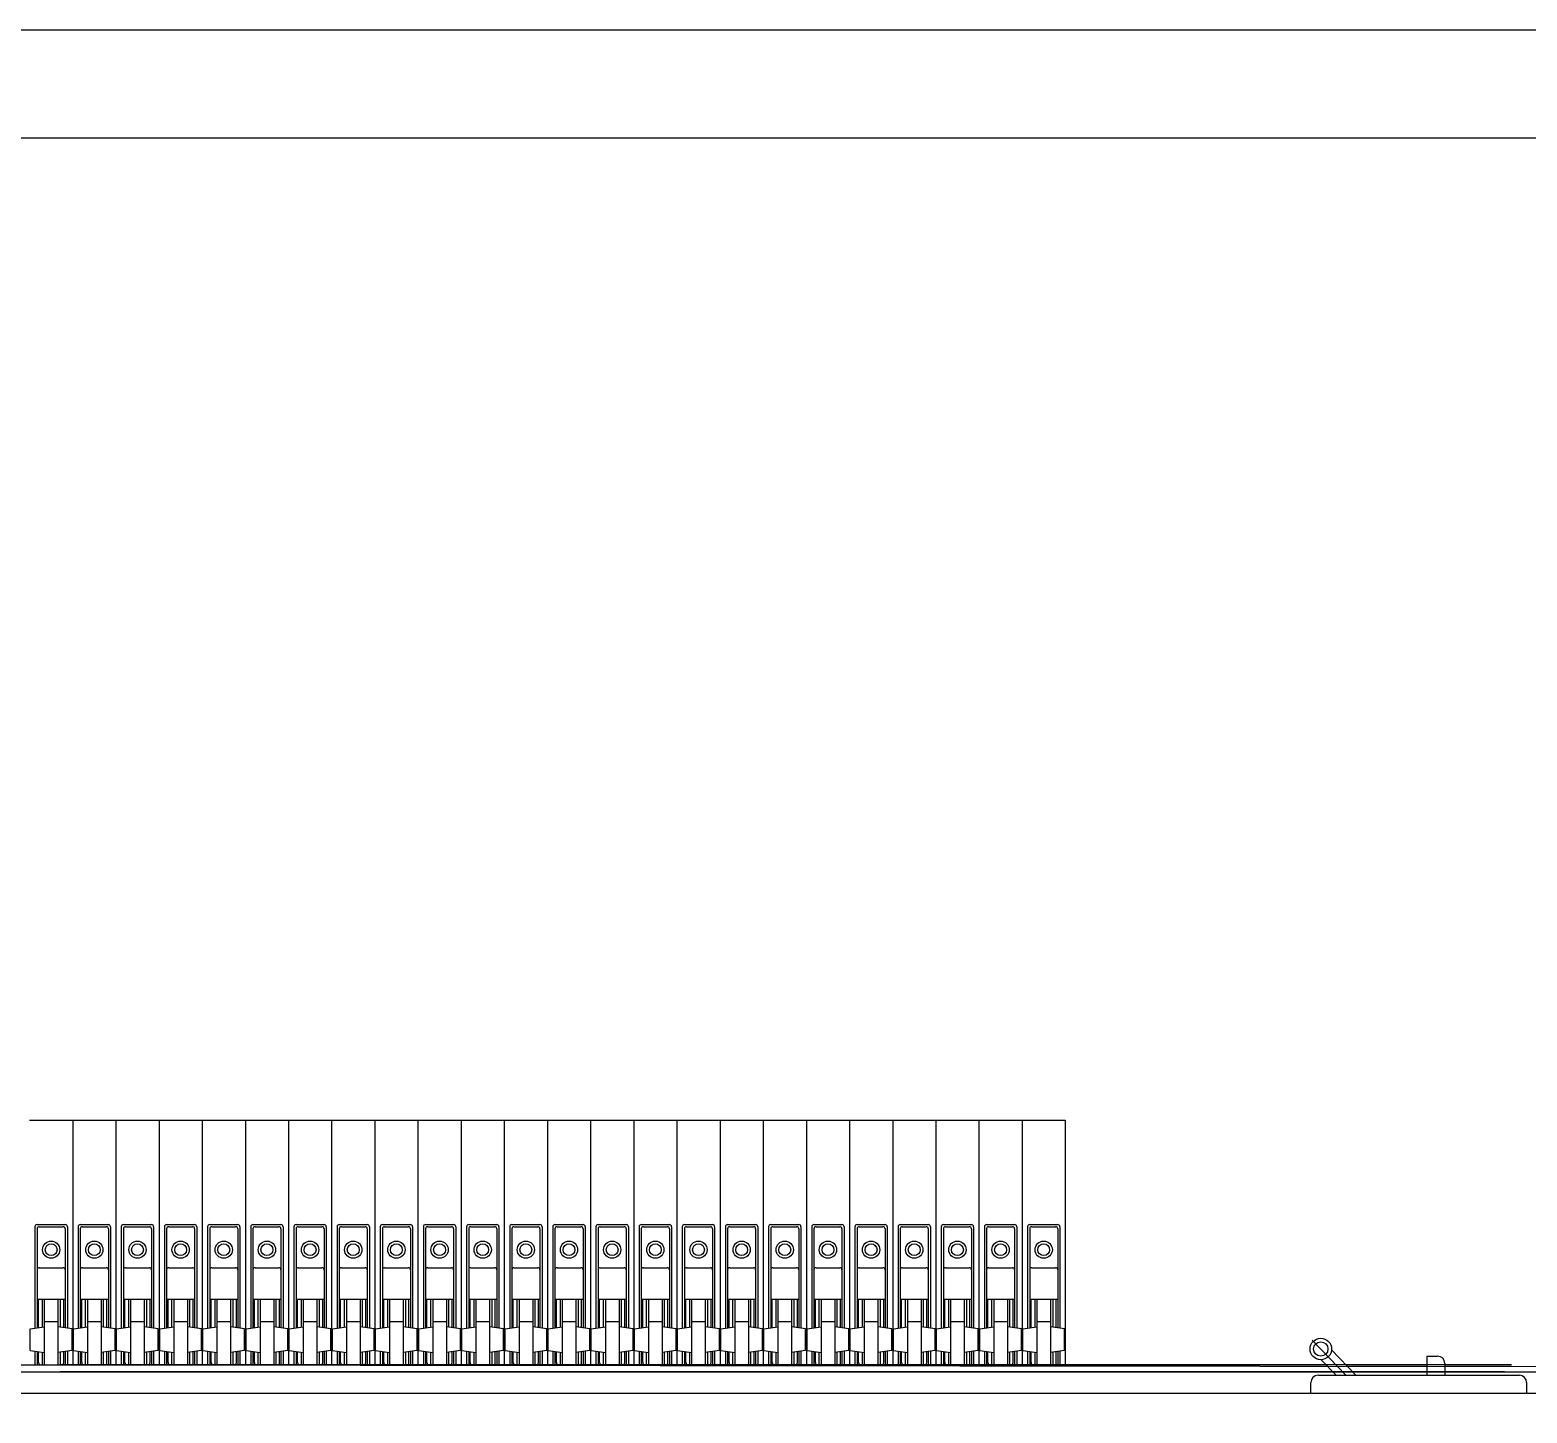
# Model space of a CAD drawing. Extents: x -2176 to 14083, y -1057 to 7853.
# Drawn here: x 3062 to 5143, y 5931 to 7853 of the extents above; entities that cross this region are included whole.
import ezdxf

# ---------------------------------------------------------------- set-up
doc = ezdxf.new("R2010")
doc.units = 0
doc.header["$LTSCALE"] = 15
doc.linetypes.add('GEN7A', pattern=[7.5, 5, -1.25, 0, -1.25])
doc.layers.get('0').update_dxf_attribs({"linetype": 'CONTINUOUS'})
for name, color, linetype in [('5', 3, 'CONTINUOUS'), ('7A', 4, 'GEN7A'), ('TILE1', 5, 'CONTINUOUS')]:
    doc.layers.add(name, color=color, linetype=linetype)

# ---------------------------------------------------------------- blocks, each defined once
blk = doc.blocks.new('GB-A1')
blk.add_lwpolyline([(35, 13), (35, 587), (841, 587), (841, 13)], close=True)
at = {"layer": 'TILE1'}
blk.add_lwpolyline([(10, 597), (851, 597), (851, 3), (10, 3)], dxfattribs=at)

msp = doc.modelspace()

# ---------------------------------------------------------------- linework, layer by layer
for p, q in [((3061.291, 6337.621), (3121.291, 6337.621)), ((3121.291, 6337.621), (3121.291, 5997.621)), ((3121.291, 6337.621), (3181.291, 6337.621)), ((3181.291, 6337.621), (3181.291, 5997.621)), ((3181.291, 6337.621), (3241.291, 6337.621)), ((3241.291, 6337.621), (3241.291, 5997.621)), ((3241.291, 6337.621), (3301.291, 6337.621)), ((3301.291, 6337.621), (3301.291, 5997.621)), ((3301.291, 6337.621), (3361.291, 6337.621)), ((3361.291, 6337.621), (3361.291, 5997.621)), ((3361.291, 6337.621), (3421.291, 6337.621)), ((3421.291, 6337.621), (3421.291, 5997.621)), ((3421.291, 6337.621), (3481.291, 6337.621)), ((3481.291, 6337.621), (3481.291, 5997.621)), ((3481.291, 6337.621), (3541.291, 6337.621)), ((3541.291, 6337.621), (3541.291, 5997.621)), ((3541.291, 6337.621), (3601.291, 6337.621)), ((3601.291, 6337.621), (3601.291, 5997.621)), ((3601.291, 6337.621), (3661.291, 6337.621)), ((3661.291, 6337.621), (3661.291, 5997.621)), ((3661.291, 6337.621), (3721.291, 6337.621)), ((3721.291, 6337.621), (3721.291, 5997.621)), ((3721.291, 6337.621), (3781.291, 6337.621)), ((3781.291, 6337.621), (3781.291, 5997.621)), ((3781.291, 6337.621), (3841.291, 6337.621)), ((3841.291, 6337.621), (3841.291, 5997.621)), ((3841.291, 6337.621), (3901.291, 6337.621)), ((3901.291, 6337.621), (3901.291, 5997.621)), ((3901.291, 6337.621), (3961.291, 6337.621)), ((3961.291, 6337.621), (3961.291, 5997.621)), ((3961.291, 6337.621), (4021.291, 6337.621)), ((4021.291, 6337.621), (4021.291, 5997.621)), ((4021.291, 6337.621), (4081.291, 6337.621)), ((4081.291, 6337.621), (4081.291, 5997.621)), ((4081.291, 6337.621), (4141.291, 6337.621)), ((4141.291, 6337.621), (4141.291, 5997.621)), ((4141.291, 6337.621), (4201.291, 6337.621)), ((4201.291, 6337.621), (4201.291, 5997.621)), ((4201.291, 6337.621), (4261.291, 6337.621)), ((4261.291, 6337.621), (4261.291, 5997.621)), ((4261.291, 6337.621), (4321.291, 6337.621)), ((4321.291, 6337.621), (4321.291, 5997.621)), ((4321.291, 6337.621), (4381.291, 6337.621)), ((4381.291, 6337.621), (4381.291, 5997.621)), ((4381.291, 6337.621), (4441.291, 6337.621)), ((4441.291, 6337.621), (4441.291, 5997.621)), ((4441.291, 6337.621), (4501.291, 6337.621)), ((4501.291, 6337.621), (4501.291, 5997.621)), ((4905.418, 5983.036), (4871.486, 6018.434)), ((126.291, 5997.621), (4863.732, 5997.621)), ((5121.715, 5997.621), (3103.644, 5997.621)), ((3103.644, 5997.621), (5273.269, 5995.206)), ((4877.713, 5983.036), (4857.048, 6004.594)), ((4891.437, 5997.621), (5003.946, 5997.621)), ((5003.946, 6009.636), (5018.946, 6009.636)), ((5003.946, 6009.636), (5003.946, 5983.036)), ((5028.946, 5999.636), (5028.946, 5983.036)), ((5028.946, 5997.621), (5121.715, 5997.621)), ((126.291, 5987.621), (4873.318, 5987.621)), ((3103.644, 5987.621), (5477.064, 5987.621)), ((5112.129, 5987.621), (3103.644, 5987.621)), ((4852.724, 5983.036), (5132.724, 5983.036)), ((4901.023, 5987.621), (5003.946, 5987.621)), ((5028.946, 5987.621), (5112.129, 5987.621)), ((-123.161, 5958.036), (3103.644, 5958.036)), ((3103.644, 5958.036), (5916.875, 5958.036)), ((4842.724, 5958.036), (4842.724, 5973.036)), ((5142.724, 5973.036), (5142.724, 5958.036))]:
    msp.add_line(p, q)
for radius in [15, 10]:
    msp.add_circle((4856.531, 6019.585), radius)
for centre, start, end in [((5018.946, 5999.636), 0, 90), ((4852.724, 5973.036), 90, 180), ((5132.724, 5973.036), 0, 90)]:
    msp.add_arc(centre, 10, start, end)
at = {"layer": '5', "ltscale": 1.5}
for p, q in [((3068.791, 6189.621), (3068.791, 6048.606)), ((3071.791, 6192.621), (3110.791, 6192.621)), ((3071.791, 6186.621), (3071.791, 6049.061)), ((3074.791, 6189.621), (3107.791, 6189.621)), ((3110.791, 6186.621), (3110.791, 6049.061)), ((3113.791, 6189.621), (3113.791, 6048.606)), ((3128.791, 6189.621), (3128.791, 6048.606)), ((3131.791, 6192.621), (3170.791, 6192.621)), ((3131.791, 6186.621), (3131.791, 6049.061)), ((3134.791, 6189.621), (3167.791, 6189.621)), ((3170.791, 6186.621), (3170.791, 6049.061)), ((3173.791, 6189.621), (3173.791, 6048.606)), ((3188.791, 6189.621), (3188.791, 6048.606)), ((3191.791, 6192.621), (3230.791, 6192.621)), ((3191.791, 6186.621), (3191.791, 6049.061)), ((3194.791, 6189.621), (3227.791, 6189.621)), ((3230.791, 6186.621), (3230.791, 6049.061)), ((3233.791, 6189.621), (3233.791, 6048.606)), ((3248.791, 6189.621), (3248.791, 6048.606)), ((3251.791, 6192.621), (3290.791, 6192.621)), ((3251.791, 6186.621), (3251.791, 6049.061)), ((3254.791, 6189.621), (3287.791, 6189.621)), ((3290.791, 6186.621), (3290.791, 6049.061)), ((3293.791, 6189.621), (3293.791, 6048.606)), ((3308.791, 6189.621), (3308.791, 6048.606)), ((3311.791, 6192.621), (3350.791, 6192.621)), ((3311.791, 6186.621), (3311.791, 6049.061)), ((3314.791, 6189.621), (3347.791, 6189.621)), ((3350.791, 6186.621), (3350.791, 6049.061)), ((3353.791, 6189.621), (3353.791, 6048.606)), ((3368.791, 6189.621), (3368.791, 6048.606)), ((3371.791, 6192.621), (3410.791, 6192.621)), ((3371.791, 6186.621), (3371.791, 6049.061)), ((3374.791, 6189.621), (3407.791, 6189.621)), ((3410.791, 6186.621), (3410.791, 6049.061)), ((3413.791, 6189.621), (3413.791, 6048.606)), ((3428.791, 6189.621), (3428.791, 6048.606)), ((3431.791, 6192.621), (3470.791, 6192.621)), ((3431.791, 6186.621), (3431.791, 6049.061)), ((3434.791, 6189.621), (3467.791, 6189.621)), ((3470.791, 6186.621), (3470.791, 6049.061)), ((3473.791, 6189.621), (3473.791, 6048.606)), ((3488.791, 6189.621), (3488.791, 6048.606)), ((3491.791, 6192.621), (3530.791, 6192.621)), ((3491.791, 6186.621), (3491.791, 6049.061)), ((3494.791, 6189.621), (3527.791, 6189.621)), ((3530.791, 6186.621), (3530.791, 6049.061)), ((3533.791, 6189.621), (3533.791, 6048.606)), ((3548.791, 6189.621), (3548.791, 6048.606)), ((3551.791, 6192.621), (3590.791, 6192.621)), ((3551.791, 6186.621), (3551.791, 6049.061)), ((3554.791, 6189.621), (3587.791, 6189.621)), ((3590.791, 6186.621), (3590.791, 6049.061)), ((3593.791, 6189.621), (3593.791, 6048.606)), ((3608.791, 6189.621), (3608.791, 6048.606)), ((3611.791, 6192.621), (3650.791, 6192.621)), ((3611.791, 6186.621), (3611.791, 6049.061)), ((3614.791, 6189.621), (3647.791, 6189.621)), ((3650.791, 6186.621), (3650.791, 6049.061)), ((3653.791, 6189.621), (3653.791, 6048.606)), ((3668.791, 6189.621), (3668.791, 6048.606)), ((3671.791, 6192.621), (3710.791, 6192.621)), ((3671.791, 6186.621), (3671.791, 6049.061)), ((3674.791, 6189.621), (3707.791, 6189.621)), ((3710.791, 6186.621), (3710.791, 6049.061)), ((3713.791, 6189.621), (3713.791, 6048.606)), ((3728.791, 6189.621), (3728.791, 6048.606)), ((3731.791, 6192.621), (3770.791, 6192.621)), ((3731.791, 6186.621), (3731.791, 6049.061)), ((3734.791, 6189.621), (3767.791, 6189.621)), ((3770.791, 6186.621), (3770.791, 6049.061)), ((3773.791, 6189.621), (3773.791, 6048.606)), ((3788.791, 6189.621), (3788.791, 6048.606)), ((3791.791, 6192.621), (3830.791, 6192.621)), ((3791.791, 6186.621), (3791.791, 6049.061)), ((3794.791, 6189.621), (3827.791, 6189.621)), ((3830.791, 6186.621), (3830.791, 6049.061)), ((3833.791, 6189.621), (3833.791, 6048.606)), ((3848.791, 6189.621), (3848.791, 6048.606)), ((3851.791, 6192.621), (3890.791, 6192.621)), ((3851.791, 6186.621), (3851.791, 6049.061)), ((3854.791, 6189.621), (3887.791, 6189.621)), ((3890.791, 6186.621), (3890.791, 6049.061)), ((3893.791, 6189.621), (3893.791, 6048.606)), ((3908.791, 6189.621), (3908.791, 6048.606)), ((3911.791, 6192.621), (3950.791, 6192.621)), ((3911.791, 6186.621), (3911.791, 6049.061)), ((3914.791, 6189.621), (3947.791, 6189.621)), ((3950.791, 6186.621), (3950.791, 6049.061)), ((3953.791, 6189.621), (3953.791, 6048.606)), ((3968.791, 6189.621), (3968.791, 6048.606)), ((3971.791, 6192.621), (4010.791, 6192.621)), ((3971.791, 6186.621), (3971.791, 6049.061)), ((3974.791, 6189.621), (4007.791, 6189.621)), ((4010.791, 6186.621), (4010.791, 6049.061)), ((4013.791, 6189.621), (4013.791, 6048.606)), ((4028.791, 6189.621), (4028.791, 6048.606)), ((4031.791, 6192.621), (4070.791, 6192.621)), ((4031.791, 6186.621), (4031.791, 6049.061)), ((4034.791, 6189.621), (4067.791, 6189.621)), ((4070.791, 6186.621), (4070.791, 6049.061)), ((4073.791, 6189.621), (4073.791, 6048.606)), ((4088.791, 6189.621), (4088.791, 6048.606)), ((4091.791, 6192.621), (4130.791, 6192.621)), ((4091.791, 6186.621), (4091.791, 6049.061)), ((4094.791, 6189.621), (4127.791, 6189.621)), ((4130.791, 6186.621), (4130.791, 6049.061)), ((4133.791, 6189.621), (4133.791, 6048.606)), ((4148.791, 6189.621), (4148.791, 6048.606)), ((4151.791, 6192.621), (4190.791, 6192.621)), ((4151.791, 6186.621), (4151.791, 6049.061)), ((4154.791, 6189.621), (4187.791, 6189.621)), ((4190.791, 6186.621), (4190.791, 6049.061)), ((4193.791, 6189.621), (4193.791, 6048.606)), ((4208.791, 6189.621), (4208.791, 6048.606)), ((4211.791, 6192.621), (4250.791, 6192.621)), ((4211.791, 6186.621), (4211.791, 6049.061)), ((4214.791, 6189.621), (4247.791, 6189.621)), ((4250.791, 6186.621), (4250.791, 6049.061)), ((4253.791, 6189.621), (4253.791, 6048.606)), ((4268.791, 6189.621), (4268.791, 6048.606)), ((4271.791, 6192.621), (4310.791, 6192.621)), ((4271.791, 6186.621), (4271.791, 6049.061)), ((4274.791, 6189.621), (4307.791, 6189.621)), ((4310.791, 6186.621), (4310.791, 6049.061)), ((4313.791, 6189.621), (4313.791, 6048.606)), ((4328.791, 6189.621), (4328.791, 6048.606)), ((4331.791, 6192.621), (4370.791, 6192.621)), ((4331.791, 6186.621), (4331.791, 6049.061)), ((4334.791, 6189.621), (4367.791, 6189.621)), ((4370.791, 6186.621), (4370.791, 6049.061)), ((4373.791, 6189.621), (4373.791, 6048.606)), ((4388.791, 6189.621), (4388.791, 6048.606)), ((4391.791, 6192.621), (4430.791, 6192.621)), ((4391.791, 6186.621), (4391.791, 6049.061)), ((4394.791, 6189.621), (4427.791, 6189.621)), ((4430.791, 6186.621), (4430.791, 6049.061)), ((4433.791, 6189.621), (4433.791, 6048.606)), ((4448.791, 6189.621), (4448.791, 6048.606)), ((4451.791, 6192.621), (4490.791, 6192.621)), ((4451.791, 6186.621), (4451.791, 6049.061)), ((4454.791, 6189.621), (4487.791, 6189.621)), ((4490.791, 6186.621), (4490.791, 6049.061)), ((4493.791, 6189.621), (4493.791, 6048.606)), ((3074.791, 6132.621), (3107.791, 6132.621)), ((3134.791, 6132.621), (3167.791, 6132.621)), ((3194.791, 6132.621), (3227.791, 6132.621)), ((3254.791, 6132.621), (3287.791, 6132.621)), ((3314.791, 6132.621), (3347.791, 6132.621)), ((3374.791, 6132.621), (3407.791, 6132.621)), ((3434.791, 6132.621), (3467.791, 6132.621)), ((3494.791, 6132.621), (3527.791, 6132.621)), ((3554.791, 6132.621), (3587.791, 6132.621)), ((3614.791, 6132.621), (3647.791, 6132.621)), ((3674.791, 6132.621), (3707.791, 6132.621)), ((3734.791, 6132.621), (3767.791, 6132.621)), ((3794.791, 6132.621), (3827.791, 6132.621)), ((3854.791, 6132.621), (3887.791, 6132.621)), ((3914.791, 6132.621), (3947.791, 6132.621)), ((3974.791, 6132.621), (4007.791, 6132.621)), ((4034.791, 6132.621), (4067.791, 6132.621)), ((4094.791, 6132.621), (4127.791, 6132.621)), ((4154.791, 6132.621), (4187.791, 6132.621)), ((4214.791, 6132.621), (4247.791, 6132.621)), ((4274.791, 6132.621), (4307.791, 6132.621)), ((4334.791, 6132.621), (4367.791, 6132.621)), ((4394.791, 6132.621), (4427.791, 6132.621)), ((4454.791, 6132.621), (4487.791, 6132.621)), ((3071.791, 6088.988), (3110.791, 6088.988)), ((3073.791, 6049.364), (3073.791, 6088.988)), ((3078.791, 6088.988), (3078.791, 6050.121)), ((3081.791, 6088.988), (3081.791, 5997.621)), ((3100.791, 6088.988), (3100.791, 5997.621)), ((3103.791, 6088.988), (3103.791, 6050.121)), ((3108.791, 6049.364), (3108.791, 6088.988)), ((3131.791, 6088.988), (3170.791, 6088.988)), ((3133.791, 6049.364), (3133.791, 6088.988)), ((3138.791, 6088.988), (3138.791, 6050.121)), ((3141.791, 6088.988), (3141.791, 5997.621)), ((3160.791, 6088.988), (3160.791, 5997.621)), ((3163.791, 6088.988), (3163.791, 6050.121)), ((3168.791, 6049.364), (3168.791, 6088.988)), ((3191.791, 6088.988), (3230.791, 6088.988)), ((3193.791, 6049.364), (3193.791, 6088.988)), ((3198.791, 6088.988), (3198.791, 6050.121)), ((3201.791, 6088.988), (3201.791, 5997.621)), ((3220.791, 6088.988), (3220.791, 5997.621)), ((3223.791, 6088.988), (3223.791, 6050.121)), ((3228.791, 6049.364), (3228.791, 6088.988)), ((3251.791, 6088.988), (3290.791, 6088.988)), ((3253.791, 6049.364), (3253.791, 6088.988)), ((3258.791, 6088.988), (3258.791, 6050.121)), ((3261.791, 6088.988), (3261.791, 5997.621)), ((3280.791, 6088.988), (3280.791, 5997.621)), ((3283.791, 6088.988), (3283.791, 6050.121)), ((3288.791, 6049.364), (3288.791, 6088.988)), ((3311.791, 6088.988), (3350.791, 6088.988)), ((3313.791, 6049.364), (3313.791, 6088.988)), ((3318.791, 6088.988), (3318.791, 6050.121)), ((3321.791, 6088.988), (3321.791, 5997.621)), ((3340.791, 6088.988), (3340.791, 5997.621)), ((3343.791, 6088.988), (3343.791, 6050.121)), ((3348.791, 6049.364), (3348.791, 6088.988)), ((3371.791, 6088.988), (3410.791, 6088.988)), ((3373.791, 6049.364), (3373.791, 6088.988)), ((3378.791, 6088.988), (3378.791, 6050.121)), ((3381.791, 6088.988), (3381.791, 5997.621)), ((3400.791, 6088.988), (3400.791, 5997.621)), ((3403.791, 6088.988), (3403.791, 6050.121)), ((3408.791, 6049.364), (3408.791, 6088.988)), ((3431.791, 6088.988), (3470.791, 6088.988)), ((3433.791, 6049.364), (3433.791, 6088.988)), ((3438.791, 6088.988), (3438.791, 6050.121)), ((3441.791, 6088.988), (3441.791, 5997.621)), ((3460.791, 6088.988), (3460.791, 5997.621)), ((3463.791, 6088.988), (3463.791, 6050.121)), ((3468.791, 6049.364), (3468.791, 6088.988)), ((3491.791, 6088.988), (3530.791, 6088.988)), ((3493.791, 6049.364), (3493.791, 6088.988)), ((3498.791, 6088.988), (3498.791, 6050.121)), ((3501.791, 6088.988), (3501.791, 5997.621)), ((3520.791, 6088.988), (3520.791, 5997.621)), ((3523.791, 6088.988), (3523.791, 6050.121)), ((3528.791, 6049.364), (3528.791, 6088.988)), ((3551.791, 6088.988), (3590.791, 6088.988)), ((3553.791, 6049.364), (3553.791, 6088.988)), ((3558.791, 6088.988), (3558.791, 6050.121)), ((3561.791, 6088.988), (3561.791, 5997.621)), ((3580.791, 6088.988), (3580.791, 5997.621)), ((3583.791, 6088.988), (3583.791, 6050.121)), ((3588.791, 6049.364), (3588.791, 6088.988)), ((3611.791, 6088.988), (3650.791, 6088.988)), ((3613.791, 6049.364), (3613.791, 6088.988)), ((3618.791, 6088.988), (3618.791, 6050.121)), ((3621.791, 6088.988), (3621.791, 5997.621)), ((3640.791, 6088.988), (3640.791, 5997.621)), ((3643.791, 6088.988), (3643.791, 6050.121)), ((3648.791, 6049.364), (3648.791, 6088.988)), ((3671.791, 6088.988), (3710.791, 6088.988)), ((3673.791, 6049.364), (3673.791, 6088.988)), ((3678.791, 6088.988), (3678.791, 6050.121)), ((3681.791, 6088.988), (3681.791, 5997.621)), ((3700.791, 6088.988), (3700.791, 5997.621)), ((3703.791, 6088.988), (3703.791, 6050.121)), ((3708.791, 6049.364), (3708.791, 6088.988)), ((3731.791, 6088.988), (3770.791, 6088.988)), ((3733.791, 6049.364), (3733.791, 6088.988)), ((3738.791, 6088.988), (3738.791, 6050.121)), ((3741.791, 6088.988), (3741.791, 5997.621)), ((3760.791, 6088.988), (3760.791, 5997.621)), ((3763.791, 6088.988), (3763.791, 6050.121)), ((3768.791, 6049.364), (3768.791, 6088.988)), ((3791.791, 6088.988), (3830.791, 6088.988)), ((3793.791, 6049.364), (3793.791, 6088.988)), ((3798.791, 6088.988), (3798.791, 6050.121)), ((3801.791, 6088.988), (3801.791, 5997.621)), ((3820.791, 6088.988), (3820.791, 5997.621)), ((3823.791, 6088.988), (3823.791, 6050.121)), ((3828.791, 6049.364), (3828.791, 6088.988)), ((3851.791, 6088.988), (3890.791, 6088.988)), ((3853.791, 6049.364), (3853.791, 6088.988)), ((3858.791, 6088.988), (3858.791, 6050.121)), ((3861.791, 6088.988), (3861.791, 5997.621)), ((3880.791, 6088.988), (3880.791, 5997.621)), ((3883.791, 6088.988), (3883.791, 6050.121)), ((3888.791, 6049.364), (3888.791, 6088.988)), ((3911.791, 6088.988), (3950.791, 6088.988)), ((3913.791, 6049.364), (3913.791, 6088.988)), ((3918.791, 6088.988), (3918.791, 6050.121)), ((3921.791, 6088.988), (3921.791, 5997.621)), ((3940.791, 6088.988), (3940.791, 5997.621)), ((3943.791, 6088.988), (3943.791, 6050.121)), ((3948.791, 6049.364), (3948.791, 6088.988)), ((3971.791, 6088.988), (4010.791, 6088.988)), ((3973.791, 6049.364), (3973.791, 6088.988)), ((3978.791, 6088.988), (3978.791, 6050.121)), ((3981.791, 6088.988), (3981.791, 5997.621)), ((4000.791, 6088.988), (4000.791, 5997.621)), ((4003.791, 6088.988), (4003.791, 6050.121)), ((4008.791, 6049.364), (4008.791, 6088.988)), ((4031.791, 6088.988), (4070.791, 6088.988)), ((4033.791, 6049.364), (4033.791, 6088.988)), ((4038.791, 6088.988), (4038.791, 6050.121)), ((4041.791, 6088.988), (4041.791, 5997.621)), ((4060.791, 6088.988), (4060.791, 5997.621)), ((4063.791, 6088.988), (4063.791, 6050.121)), ((4068.791, 6049.364), (4068.791, 6088.988)), ((4091.791, 6088.988), (4130.791, 6088.988)), ((4093.791, 6049.364), (4093.791, 6088.988)), ((4098.791, 6088.988), (4098.791, 6050.121)), ((4101.791, 6088.988), (4101.791, 5997.621)), ((4120.791, 6088.988), (4120.791, 5997.621)), ((4123.791, 6088.988), (4123.791, 6050.121)), ((4128.791, 6049.364), (4128.791, 6088.988)), ((4151.791, 6088.988), (4190.791, 6088.988)), ((4153.791, 6049.364), (4153.791, 6088.988)), ((4158.791, 6088.988), (4158.791, 6050.121)), ((4161.791, 6088.988), (4161.791, 5997.621)), ((4180.791, 6088.988), (4180.791, 5997.621)), ((4183.791, 6088.988), (4183.791, 6050.121)), ((4188.791, 6049.364), (4188.791, 6088.988)), ((4211.791, 6088.988), (4250.791, 6088.988)), ((4213.791, 6049.364), (4213.791, 6088.988)), ((4218.791, 6088.988), (4218.791, 6050.121)), ((4221.791, 6088.988), (4221.791, 5997.621)), ((4240.791, 6088.988), (4240.791, 5997.621)), ((4243.791, 6088.988), (4243.791, 6050.121)), ((4248.791, 6049.364), (4248.791, 6088.988)), ((4271.791, 6088.988), (4310.791, 6088.988)), ((4273.791, 6049.364), (4273.791, 6088.988)), ((4278.791, 6088.988), (4278.791, 6050.121)), ((4281.791, 6088.988), (4281.791, 5997.621)), ((4300.791, 6088.988), (4300.791, 5997.621)), ((4303.791, 6088.988), (4303.791, 6050.121)), ((4308.791, 6049.364), (4308.791, 6088.988)), ((4331.791, 6088.988), (4370.791, 6088.988)), ((4333.791, 6049.364), (4333.791, 6088.988)), ((4338.791, 6088.988), (4338.791, 6050.121)), ((4341.791, 6088.988), (4341.791, 5997.621)), ((4360.791, 6088.988), (4360.791, 5997.621)), ((4363.791, 6088.988), (4363.791, 6050.121)), ((4368.791, 6049.364), (4368.791, 6088.988)), ((4391.791, 6088.988), (4430.791, 6088.988)), ((4393.791, 6049.364), (4393.791, 6088.988)), ((4398.791, 6088.988), (4398.791, 6050.121)), ((4401.791, 6088.988), (4401.791, 5997.621)), ((4420.791, 6088.988), (4420.791, 5997.621)), ((4423.791, 6088.988), (4423.791, 6050.121)), ((4428.791, 6049.364), (4428.791, 6088.988)), ((4451.791, 6088.988), (4490.791, 6088.988)), ((4453.791, 6049.364), (4453.791, 6088.988)), ((4458.791, 6088.988), (4458.791, 6050.121)), ((4461.791, 6088.988), (4461.791, 5997.621)), ((4480.791, 6088.988), (4480.791, 5997.621)), ((4483.791, 6088.988), (4483.791, 6050.121)), ((4488.791, 6049.364), (4488.791, 6088.988)), ((3081.791, 6057.621), (3100.791, 6057.621)), ((3141.791, 6057.621), (3160.791, 6057.621)), ((3201.791, 6057.621), (3220.791, 6057.621)), ((3261.791, 6057.621), (3280.791, 6057.621)), ((3321.791, 6057.621), (3340.791, 6057.621)), ((3381.791, 6057.621), (3400.791, 6057.621)), ((3441.791, 6057.621), (3460.791, 6057.621)), ((3501.791, 6057.621), (3520.791, 6057.621)), ((3561.791, 6057.621), (3580.791, 6057.621)), ((3621.791, 6057.621), (3640.791, 6057.621)), ((3681.791, 6057.621), (3700.791, 6057.621)), ((3741.791, 6057.621), (3760.791, 6057.621)), ((3801.791, 6057.621), (3820.791, 6057.621)), ((3861.791, 6057.621), (3880.791, 6057.621)), ((3921.791, 6057.621), (3940.791, 6057.621)), ((3981.791, 6057.621), (4000.791, 6057.621)), ((4041.791, 6057.621), (4060.791, 6057.621)), ((4101.791, 6057.621), (4120.791, 6057.621)), ((4161.791, 6057.621), (4180.791, 6057.621)), ((4221.791, 6057.621), (4240.791, 6057.621)), ((4281.791, 6057.621), (4300.791, 6057.621)), ((4341.791, 6057.621), (4360.791, 6057.621)), ((4401.791, 6057.621), (4420.791, 6057.621)), ((4461.791, 6057.621), (4480.791, 6057.621)), ((3062.291, 6047.621), (3081.791, 6050.576)), ((3062.291, 6017.621), (3062.291, 6047.621)), ((3120.291, 6047.621), (3100.791, 6050.576)), ((3120.291, 6017.621), (3120.291, 6047.621)), ((3122.291, 6047.621), (3141.791, 6050.576)), ((3122.291, 6017.621), (3122.291, 6047.621)), ((3180.291, 6047.621), (3160.791, 6050.576)), ((3180.291, 6017.621), (3180.291, 6047.621)), ((3182.291, 6047.621), (3201.791, 6050.576)), ((3182.291, 6017.621), (3182.291, 6047.621)), ((3240.291, 6047.621), (3220.791, 6050.576)), ((3240.291, 6017.621), (3240.291, 6047.621)), ((3242.291, 6047.621), (3261.791, 6050.576)), ((3242.291, 6017.621), (3242.291, 6047.621)), ((3300.291, 6047.621), (3280.791, 6050.576)), ((3300.291, 6017.621), (3300.291, 6047.621)), ((3302.291, 6047.621), (3321.791, 6050.576)), ((3302.291, 6017.621), (3302.291, 6047.621)), ((3360.291, 6047.621), (3340.791, 6050.576)), ((3360.291, 6017.621), (3360.291, 6047.621)), ((3362.291, 6047.621), (3381.791, 6050.576)), ((3362.291, 6017.621), (3362.291, 6047.621)), ((3420.291, 6047.621), (3400.791, 6050.576)), ((3420.291, 6017.621), (3420.291, 6047.621)), ((3422.291, 6047.621), (3441.791, 6050.576)), ((3422.291, 6017.621), (3422.291, 6047.621)), ((3480.291, 6047.621), (3460.791, 6050.576)), ((3480.291, 6017.621), (3480.291, 6047.621)), ((3482.291, 6047.621), (3501.791, 6050.576)), ((3482.291, 6017.621), (3482.291, 6047.621)), ((3540.291, 6047.621), (3520.791, 6050.576)), ((3540.291, 6017.621), (3540.291, 6047.621)), ((3542.291, 6047.621), (3561.791, 6050.576)), ((3542.291, 6017.621), (3542.291, 6047.621)), ((3600.291, 6047.621), (3580.791, 6050.576)), ((3600.291, 6017.621), (3600.291, 6047.621)), ((3602.291, 6047.621), (3621.791, 6050.576)), ((3602.291, 6017.621), (3602.291, 6047.621)), ((3660.291, 6047.621), (3640.791, 6050.576)), ((3660.291, 6017.621), (3660.291, 6047.621)), ((3662.291, 6047.621), (3681.791, 6050.576)), ((3662.291, 6017.621), (3662.291, 6047.621)), ((3720.291, 6047.621), (3700.791, 6050.576)), ((3720.291, 6017.621), (3720.291, 6047.621)), ((3722.291, 6047.621), (3741.791, 6050.576)), ((3722.291, 6017.621), (3722.291, 6047.621)), ((3780.291, 6047.621), (3760.791, 6050.576)), ((3780.291, 6017.621), (3780.291, 6047.621)), ((3782.291, 6047.621), (3801.791, 6050.576)), ((3782.291, 6017.621), (3782.291, 6047.621)), ((3840.291, 6047.621), (3820.791, 6050.576)), ((3840.291, 6017.621), (3840.291, 6047.621)), ((3842.291, 6047.621), (3861.791, 6050.576)), ((3842.291, 6017.621), (3842.291, 6047.621)), ((3900.291, 6047.621), (3880.791, 6050.576)), ((3900.291, 6017.621), (3900.291, 6047.621)), ((3902.291, 6047.621), (3921.791, 6050.576)), ((3902.291, 6017.621), (3902.291, 6047.621)), ((3960.291, 6047.621), (3940.791, 6050.576)), ((3960.291, 6017.621), (3960.291, 6047.621)), ((3962.291, 6047.621), (3981.791, 6050.576)), ((3962.291, 6017.621), (3962.291, 6047.621)), ((4020.291, 6047.621), (4000.791, 6050.576)), ((4020.291, 6017.621), (4020.291, 6047.621)), ((4022.291, 6047.621), (4041.791, 6050.576)), ((4022.291, 6017.621), (4022.291, 6047.621)), ((4080.291, 6047.621), (4060.791, 6050.576)), ((4080.291, 6017.621), (4080.291, 6047.621)), ((4082.291, 6047.621), (4101.791, 6050.576)), ((4082.291, 6017.621), (4082.291, 6047.621)), ((4140.291, 6047.621), (4120.791, 6050.576)), ((4140.291, 6017.621), (4140.291, 6047.621)), ((4142.291, 6047.621), (4161.791, 6050.576)), ((4142.291, 6017.621), (4142.291, 6047.621)), ((4200.291, 6047.621), (4180.791, 6050.576)), ((4200.291, 6017.621), (4200.291, 6047.621)), ((4202.291, 6047.621), (4221.791, 6050.576)), ((4202.291, 6017.621), (4202.291, 6047.621)), ((4260.291, 6047.621), (4240.791, 6050.576)), ((4260.291, 6017.621), (4260.291, 6047.621)), ((4262.291, 6047.621), (4281.791, 6050.576)), ((4262.291, 6017.621), (4262.291, 6047.621)), ((4320.291, 6047.621), (4300.791, 6050.576)), ((4320.291, 6017.621), (4320.291, 6047.621)), ((4322.291, 6047.621), (4341.791, 6050.576)), ((4322.291, 6017.621), (4322.291, 6047.621)), ((4380.291, 6047.621), (4360.791, 6050.576)), ((4380.291, 6017.621), (4380.291, 6047.621)), ((4382.291, 6047.621), (4401.791, 6050.576)), ((4382.291, 6017.621), (4382.291, 6047.621)), ((4440.291, 6047.621), (4420.791, 6050.576)), ((4440.291, 6017.621), (4440.291, 6047.621)), ((4442.291, 6047.621), (4461.791, 6050.576)), ((4442.291, 6017.621), (4442.291, 6047.621)), ((4500.291, 6047.621), (4480.791, 6050.576)), ((4500.291, 6017.621), (4500.291, 6047.621)), ((3062.291, 6017.621), (3081.791, 6014.667)), ((3068.791, 6016.636), (3068.791, 5997.621)), ((3071.791, 6016.182), (3071.791, 5997.621)), ((3073.791, 6000.621), (3073.791, 6015.879)), ((3120.291, 6017.621), (3100.791, 6014.667)), ((3108.791, 6000.621), (3108.791, 6015.879)), ((3110.791, 6016.182), (3110.791, 5997.621)), ((3113.791, 6016.636), (3113.791, 5997.621)), ((3122.291, 6017.621), (3141.791, 6014.667)), ((3128.791, 6016.636), (3128.791, 5997.621)), ((3131.791, 6016.182), (3131.791, 5997.621)), ((3133.791, 6000.621), (3133.791, 6015.879)), ((3180.291, 6017.621), (3160.791, 6014.667)), ((3168.791, 6000.621), (3168.791, 6015.879)), ((3170.791, 6016.182), (3170.791, 5997.621)), ((3173.791, 6016.636), (3173.791, 5997.621)), ((3182.291, 6017.621), (3201.791, 6014.667)), ((3188.791, 6016.636), (3188.791, 5997.621)), ((3191.791, 6016.182), (3191.791, 5997.621)), ((3193.791, 6000.621), (3193.791, 6015.879)), ((3240.291, 6017.621), (3220.791, 6014.667)), ((3228.791, 6000.621), (3228.791, 6015.879)), ((3230.791, 6016.182), (3230.791, 5997.621)), ((3233.791, 6016.636), (3233.791, 5997.621)), ((3242.291, 6017.621), (3261.791, 6014.667)), ((3248.791, 6016.636), (3248.791, 5997.621)), ((3251.791, 6016.182), (3251.791, 5997.621)), ((3253.791, 6000.621), (3253.791, 6015.879)), ((3300.291, 6017.621), (3280.791, 6014.667)), ((3288.791, 6000.621), (3288.791, 6015.879)), ((3290.791, 6016.182), (3290.791, 5997.621)), ((3293.791, 6016.636), (3293.791, 5997.621)), ((3302.291, 6017.621), (3321.791, 6014.667)), ((3308.791, 6016.636), (3308.791, 5997.621)), ((3311.791, 6016.182), (3311.791, 5997.621)), ((3313.791, 6000.621), (3313.791, 6015.879)), ((3360.291, 6017.621), (3340.791, 6014.667)), ((3348.791, 6000.621), (3348.791, 6015.879)), ((3350.791, 6016.182), (3350.791, 5997.621)), ((3353.791, 6016.636), (3353.791, 5997.621)), ((3362.291, 6017.621), (3381.791, 6014.667)), ((3368.791, 6016.636), (3368.791, 5997.621)), ((3371.791, 6016.182), (3371.791, 5997.621)), ((3373.791, 6000.621), (3373.791, 6015.879)), ((3420.291, 6017.621), (3400.791, 6014.667)), ((3408.791, 6000.621), (3408.791, 6015.879)), ((3410.791, 6016.182), (3410.791, 5997.621)), ((3413.791, 6016.636), (3413.791, 5997.621)), ((3422.291, 6017.621), (3441.791, 6014.667)), ((3428.791, 6016.636), (3428.791, 5997.621)), ((3431.791, 6016.182), (3431.791, 5997.621)), ((3433.791, 6000.621), (3433.791, 6015.879)), ((3480.291, 6017.621), (3460.791, 6014.667)), ((3468.791, 6000.621), (3468.791, 6015.879)), ((3470.791, 6016.182), (3470.791, 5997.621)), ((3473.791, 6016.636), (3473.791, 5997.621)), ((3482.291, 6017.621), (3501.791, 6014.667)), ((3488.791, 6016.636), (3488.791, 5997.621)), ((3491.791, 6016.182), (3491.791, 5997.621)), ((3493.791, 6000.621), (3493.791, 6015.879)), ((3540.291, 6017.621), (3520.791, 6014.667)), ((3528.791, 6000.621), (3528.791, 6015.879)), ((3530.791, 6016.182), (3530.791, 5997.621)), ((3533.791, 6016.636), (3533.791, 5997.621)), ((3542.291, 6017.621), (3561.791, 6014.667)), ((3548.791, 6016.636), (3548.791, 5997.621)), ((3551.791, 6016.182), (3551.791, 5997.621)), ((3553.791, 6000.621), (3553.791, 6015.879)), ((3600.291, 6017.621), (3580.791, 6014.667)), ((3588.791, 6000.621), (3588.791, 6015.879)), ((3590.791, 6016.182), (3590.791, 5997.621)), ((3593.791, 6016.636), (3593.791, 5997.621)), ((3602.291, 6017.621), (3621.791, 6014.667)), ((3608.791, 6016.636), (3608.791, 5997.621)), ((3611.791, 6016.182), (3611.791, 5997.621)), ((3613.791, 6000.621), (3613.791, 6015.879)), ((3660.291, 6017.621), (3640.791, 6014.667)), ((3648.791, 6000.621), (3648.791, 6015.879)), ((3650.791, 6016.182), (3650.791, 5997.621)), ((3653.791, 6016.636), (3653.791, 5997.621)), ((3662.291, 6017.621), (3681.791, 6014.667)), ((3668.791, 6016.636), (3668.791, 5997.621)), ((3671.791, 6016.182), (3671.791, 5997.621)), ((3673.791, 6000.621), (3673.791, 6015.879)), ((3720.291, 6017.621), (3700.791, 6014.667)), ((3708.791, 6000.621), (3708.791, 6015.879)), ((3710.791, 6016.182), (3710.791, 5997.621)), ((3713.791, 6016.636), (3713.791, 5997.621)), ((3722.291, 6017.621), (3741.791, 6014.667)), ((3728.791, 6016.636), (3728.791, 5997.621)), ((3731.791, 6016.182), (3731.791, 5997.621)), ((3733.791, 6000.621), (3733.791, 6015.879)), ((3780.291, 6017.621), (3760.791, 6014.667)), ((3768.791, 6000.621), (3768.791, 6015.879)), ((3770.791, 6016.182), (3770.791, 5997.621)), ((3773.791, 6016.636), (3773.791, 5997.621)), ((3782.291, 6017.621), (3801.791, 6014.667)), ((3788.791, 6016.636), (3788.791, 5997.621)), ((3791.791, 6016.182), (3791.791, 5997.621)), ((3793.791, 6000.621), (3793.791, 6015.879)), ((3840.291, 6017.621), (3820.791, 6014.667)), ((3828.791, 6000.621), (3828.791, 6015.879)), ((3830.791, 6016.182), (3830.791, 5997.621)), ((3833.791, 6016.636), (3833.791, 5997.621)), ((3842.291, 6017.621), (3861.791, 6014.667)), ((3848.791, 6016.636), (3848.791, 5997.621)), ((3851.791, 6016.182), (3851.791, 5997.621)), ((3853.791, 6000.621), (3853.791, 6015.879)), ((3900.291, 6017.621), (3880.791, 6014.667)), ((3888.791, 6000.621), (3888.791, 6015.879)), ((3890.791, 6016.182), (3890.791, 5997.621)), ((3893.791, 6016.636), (3893.791, 5997.621)), ((3902.291, 6017.621), (3921.791, 6014.667)), ((3908.791, 6016.636), (3908.791, 5997.621)), ((3911.791, 6016.182), (3911.791, 5997.621)), ((3913.791, 6000.621), (3913.791, 6015.879)), ((3960.291, 6017.621), (3940.791, 6014.667)), ((3948.791, 6000.621), (3948.791, 6015.879)), ((3950.791, 6016.182), (3950.791, 5997.621)), ((3953.791, 6016.636), (3953.791, 5997.621)), ((3962.291, 6017.621), (3981.791, 6014.667)), ((3968.791, 6016.636), (3968.791, 5997.621)), ((3971.791, 6016.182), (3971.791, 5997.621)), ((3973.791, 6000.621), (3973.791, 6015.879)), ((4020.291, 6017.621), (4000.791, 6014.667)), ((4008.791, 6000.621), (4008.791, 6015.879)), ((4010.791, 6016.182), (4010.791, 5997.621)), ((4013.791, 6016.636), (4013.791, 5997.621)), ((4022.291, 6017.621), (4041.791, 6014.667)), ((4028.791, 6016.636), (4028.791, 5997.621)), ((4031.791, 6016.182), (4031.791, 5997.621)), ((4033.791, 6000.621), (4033.791, 6015.879)), ((4080.291, 6017.621), (4060.791, 6014.667)), ((4068.791, 6000.621), (4068.791, 6015.879)), ((4070.791, 6016.182), (4070.791, 5997.621)), ((4073.791, 6016.636), (4073.791, 5997.621)), ((4082.291, 6017.621), (4101.791, 6014.667)), ((4088.791, 6016.636), (4088.791, 5997.621)), ((4091.791, 6016.182), (4091.791, 5997.621)), ((4093.791, 6000.621), (4093.791, 6015.879)), ((4140.291, 6017.621), (4120.791, 6014.667)), ((4128.791, 6000.621), (4128.791, 6015.879)), ((4130.791, 6016.182), (4130.791, 5997.621)), ((4133.791, 6016.636), (4133.791, 5997.621)), ((4142.291, 6017.621), (4161.791, 6014.667)), ((4148.791, 6016.636), (4148.791, 5997.621)), ((4151.791, 6016.182), (4151.791, 5997.621)), ((4153.791, 6000.621), (4153.791, 6015.879)), ((4200.291, 6017.621), (4180.791, 6014.667)), ((4188.791, 6000.621), (4188.791, 6015.879)), ((4190.791, 6016.182), (4190.791, 5997.621)), ((4193.791, 6016.636), (4193.791, 5997.621)), ((4202.291, 6017.621), (4221.791, 6014.667)), ((4208.791, 6016.636), (4208.791, 5997.621)), ((4211.791, 6016.182), (4211.791, 5997.621)), ((4213.791, 6000.621), (4213.791, 6015.879)), ((4260.291, 6017.621), (4240.791, 6014.667)), ((4248.791, 6000.621), (4248.791, 6015.879)), ((4250.791, 6016.182), (4250.791, 5997.621)), ((4253.791, 6016.636), (4253.791, 5997.621)), ((4262.291, 6017.621), (4281.791, 6014.667)), ((4268.791, 6016.636), (4268.791, 5997.621)), ((4271.791, 6016.182), (4271.791, 5997.621)), ((4273.791, 6000.621), (4273.791, 6015.879)), ((4320.291, 6017.621), (4300.791, 6014.667)), ((4308.791, 6000.621), (4308.791, 6015.879)), ((4310.791, 6016.182), (4310.791, 5997.621)), ((4313.791, 6016.636), (4313.791, 5997.621)), ((4322.291, 6017.621), (4341.791, 6014.667)), ((4328.791, 6016.636), (4328.791, 5997.621)), ((4331.791, 6016.182), (4331.791, 5997.621)), ((4333.791, 6000.621), (4333.791, 6015.879)), ((4380.291, 6017.621), (4360.791, 6014.667)), ((4368.791, 6000.621), (4368.791, 6015.879)), ((4370.791, 6016.182), (4370.791, 5997.621)), ((4373.791, 6016.636), (4373.791, 5997.621)), ((4382.291, 6017.621), (4401.791, 6014.667)), ((4388.791, 6016.636), (4388.791, 5997.621)), ((4391.791, 6016.182), (4391.791, 5997.621)), ((4393.791, 6000.621), (4393.791, 6015.879)), ((4440.291, 6017.621), (4420.791, 6014.667)), ((4428.791, 6000.621), (4428.791, 6015.879)), ((4430.791, 6016.182), (4430.791, 5997.621)), ((4433.791, 6016.636), (4433.791, 5997.621)), ((4442.291, 6017.621), (4461.791, 6014.667)), ((4448.791, 6016.636), (4448.791, 5997.621)), ((4451.791, 6016.182), (4451.791, 5997.621)), ((4453.791, 6000.621), (4453.791, 6015.879)), ((4500.291, 6017.621), (4480.791, 6014.667)), ((4488.791, 6000.621), (4488.791, 6015.879)), ((4490.791, 6016.182), (4490.791, 5997.621)), ((4493.791, 6016.636), (4493.791, 5997.621)), ((3078.791, 6015.121), (3078.791, 5997.621)), ((3103.791, 6015.121), (3103.791, 5997.621)), ((3138.791, 6015.121), (3138.791, 5997.621)), ((3163.791, 6015.121), (3163.791, 5997.621)), ((3198.791, 6015.121), (3198.791, 5997.621)), ((3223.791, 6015.121), (3223.791, 5997.621)), ((3258.791, 6015.121), (3258.791, 5997.621)), ((3283.791, 6015.121), (3283.791, 5997.621)), ((3318.791, 6015.121), (3318.791, 5997.621)), ((3343.791, 6015.121), (3343.791, 5997.621)), ((3378.791, 6015.121), (3378.791, 5997.621)), ((3403.791, 6015.121), (3403.791, 5997.621)), ((3438.791, 6015.121), (3438.791, 5997.621)), ((3463.791, 6015.121), (3463.791, 5997.621)), ((3498.791, 6015.121), (3498.791, 5997.621)), ((3523.791, 6015.121), (3523.791, 5997.621)), ((3558.791, 6015.121), (3558.791, 5997.621)), ((3583.791, 6015.121), (3583.791, 5997.621)), ((3618.791, 6015.121), (3618.791, 5997.621)), ((3643.791, 6015.121), (3643.791, 5997.621)), ((3678.791, 6015.121), (3678.791, 5997.621)), ((3703.791, 6015.121), (3703.791, 5997.621)), ((3738.791, 6015.121), (3738.791, 5997.621)), ((3763.791, 6015.121), (3763.791, 5997.621)), ((3798.791, 6015.121), (3798.791, 5997.621)), ((3823.791, 6015.121), (3823.791, 5997.621)), ((3858.791, 6015.121), (3858.791, 5997.621)), ((3883.791, 6015.121), (3883.791, 5997.621)), ((3918.791, 6015.121), (3918.791, 5997.621)), ((3943.791, 6015.121), (3943.791, 5997.621)), ((3978.791, 6015.121), (3978.791, 5997.621)), ((4003.791, 6015.121), (4003.791, 5997.621)), ((4038.791, 6015.121), (4038.791, 5997.621)), ((4063.791, 6015.121), (4063.791, 5997.621)), ((4098.791, 6015.121), (4098.791, 5997.621)), ((4123.791, 6015.121), (4123.791, 5997.621)), ((4158.791, 6015.121), (4158.791, 5997.621)), ((4183.791, 6015.121), (4183.791, 5997.621)), ((4218.791, 6015.121), (4218.791, 5997.621)), ((4243.791, 6015.121), (4243.791, 5997.621)), ((4278.791, 6015.121), (4278.791, 5997.621)), ((4303.791, 6015.121), (4303.791, 5997.621)), ((4338.791, 6015.121), (4338.791, 5997.621)), ((4363.791, 6015.121), (4363.791, 5997.621)), ((4398.791, 6015.121), (4398.791, 5997.621)), ((4423.791, 6015.121), (4423.791, 5997.621)), ((4458.791, 6015.121), (4458.791, 5997.621)), ((4483.791, 6015.121), (4483.791, 5997.621))]:
    msp.add_line(p, q, dxfattribs=at)
for centre, radius in [((3091.291, 6157.621), 12), ((3091.291, 6157.621), 8.25), ((3151.291, 6157.621), 12), ((3151.291, 6157.621), 8.25), ((3211.291, 6157.621), 12), ((3211.291, 6157.621), 8.25), ((3271.291, 6157.621), 12), ((3271.291, 6157.621), 8.25), ((3331.291, 6157.621), 12), ((3331.291, 6157.621), 8.25), ((3391.291, 6157.621), 12), ((3391.291, 6157.621), 8.25), ((3451.291, 6157.621), 12), ((3451.291, 6157.621), 8.25), ((3511.291, 6157.621), 12), ((3511.291, 6157.621), 8.25), ((3571.291, 6157.621), 12), ((3571.291, 6157.621), 8.25), ((3631.291, 6157.621), 12), ((3631.291, 6157.621), 8.25), ((3691.291, 6157.621), 12), ((3691.291, 6157.621), 8.25), ((3751.291, 6157.621), 12), ((3751.291, 6157.621), 8.25), ((3811.291, 6157.621), 12), ((3811.291, 6157.621), 8.25), ((3871.291, 6157.621), 12), ((3871.291, 6157.621), 8.25), ((3931.291, 6157.621), 12), ((3931.291, 6157.621), 8.25), ((3991.291, 6157.621), 12), ((3991.291, 6157.621), 8.25), ((4051.291, 6157.621), 12), ((4051.291, 6157.621), 8.25), ((4111.291, 6157.621), 12), ((4111.291, 6157.621), 8.25), ((4171.291, 6157.621), 12), ((4171.291, 6157.621), 8.25), ((4231.291, 6157.621), 12), ((4231.291, 6157.621), 8.25), ((4291.291, 6157.621), 12), ((4291.291, 6157.621), 8.25), ((4351.291, 6157.621), 12), ((4351.291, 6157.621), 8.25), ((4411.291, 6157.621), 12), ((4411.291, 6157.621), 8.25), ((4471.291, 6157.621), 12), ((4471.291, 6157.621), 8.25)]:
    msp.add_circle(centre, radius, dxfattribs=at)
for centre, start, end in [((3071.791, 6189.621), 90, 180), ((3074.791, 6186.621), 90, 180), ((3107.791, 6186.621), 0, 90), ((3110.791, 6189.621), 0, 90), ((3131.791, 6189.621), 90, 180), ((3134.791, 6186.621), 90, 180), ((3167.791, 6186.621), 0, 90), ((3170.791, 6189.621), 0, 90), ((3191.791, 6189.621), 90, 180), ((3194.791, 6186.621), 90, 180), ((3227.791, 6186.621), 0, 90), ((3230.791, 6189.621), 0, 90), ((3251.791, 6189.621), 90, 180), ((3254.791, 6186.621), 90, 180), ((3287.791, 6186.621), 0, 90), ((3290.791, 6189.621), 0, 90), ((3311.791, 6189.621), 90, 180), ((3314.791, 6186.621), 90, 180), ((3347.791, 6186.621), 0, 90), ((3350.791, 6189.621), 0, 90), ((3371.791, 6189.621), 90, 180), ((3374.791, 6186.621), 90, 180), ((3407.791, 6186.621), 0, 90), ((3410.791, 6189.621), 0, 90), ((3431.791, 6189.621), 90, 180), ((3434.791, 6186.621), 90, 180), ((3467.791, 6186.621), 0, 90), ((3470.791, 6189.621), 0, 90), ((3491.791, 6189.621), 90, 180), ((3494.791, 6186.621), 90, 180), ((3527.791, 6186.621), 0, 90), ((3530.791, 6189.621), 0, 90), ((3551.791, 6189.621), 90, 180), ((3554.791, 6186.621), 90, 180), ((3587.791, 6186.621), 0, 90), ((3590.791, 6189.621), 0, 90), ((3611.791, 6189.621), 90, 180), ((3614.791, 6186.621), 90, 180), ((3647.791, 6186.621), 0, 90), ((3650.791, 6189.621), 0, 90), ((3671.791, 6189.621), 90, 180), ((3674.791, 6186.621), 90, 180), ((3707.791, 6186.621), 0, 90), ((3710.791, 6189.621), 0, 90), ((3731.791, 6189.621), 90, 180), ((3734.791, 6186.621), 90, 180), ((3767.791, 6186.621), 0, 90), ((3770.791, 6189.621), 0, 90), ((3791.791, 6189.621), 90, 180), ((3794.791, 6186.621), 90, 180), ((3827.791, 6186.621), 0, 90), ((3830.791, 6189.621), 0, 90), ((3851.791, 6189.621), 90, 180), ((3854.791, 6186.621), 90, 180), ((3887.791, 6186.621), 0, 90), ((3890.791, 6189.621), 0, 90), ((3911.791, 6189.621), 90, 180), ((3914.791, 6186.621), 90, 180), ((3947.791, 6186.621), 0, 90), ((3950.791, 6189.621), 0, 90), ((3971.791, 6189.621), 90, 180), ((3974.791, 6186.621), 90, 180), ((4007.791, 6186.621), 0, 90), ((4010.791, 6189.621), 0, 90), ((4031.791, 6189.621), 90, 180), ((4034.791, 6186.621), 90, 180), ((4067.791, 6186.621), 0, 90), ((4070.791, 6189.621), 0, 90), ((4091.791, 6189.621), 90, 180), ((4094.791, 6186.621), 90, 180), ((4127.791, 6186.621), 0, 90), ((4130.791, 6189.621), 0, 90), ((4151.791, 6189.621), 90, 180), ((4154.791, 6186.621), 90, 180), ((4187.791, 6186.621), 0, 90), ((4190.791, 6189.621), 0, 90), ((4211.791, 6189.621), 90, 180), ((4214.791, 6186.621), 90, 180), ((4247.791, 6186.621), 0, 90), ((4250.791, 6189.621), 0, 90), ((4271.791, 6189.621), 90, 180), ((4274.791, 6186.621), 90, 180), ((4307.791, 6186.621), 0, 90), ((4310.791, 6189.621), 0, 90), ((4331.791, 6189.621), 90, 180), ((4334.791, 6186.621), 90, 180), ((4367.791, 6186.621), 0, 90), ((4370.791, 6189.621), 0, 90), ((4391.791, 6189.621), 90, 180), ((4394.791, 6186.621), 90, 180), ((4427.791, 6186.621), 0, 90), ((4430.791, 6189.621), 0, 90), ((4451.791, 6189.621), 90, 180), ((4454.791, 6186.621), 90, 180), ((4487.791, 6186.621), 0, 90), ((4490.791, 6189.621), 0, 90), ((3074.791, 6129.621), 90, 180), ((3107.791, 6129.621), 0, 90), ((3134.791, 6129.621), 90, 180), ((3167.791, 6129.621), 0, 90), ((3194.791, 6129.621), 90, 180), ((3227.791, 6129.621), 0, 90), ((3254.791, 6129.621), 90, 180), ((3287.791, 6129.621), 0, 90), ((3314.791, 6129.621), 90, 180), ((3347.791, 6129.621), 0, 90), ((3374.791, 6129.621), 90, 180), ((3407.791, 6129.621), 0, 90), ((3434.791, 6129.621), 90, 180), ((3467.791, 6129.621), 0, 90), ((3494.791, 6129.621), 90, 180), ((3527.791, 6129.621), 0, 90), ((3554.791, 6129.621), 90, 180), ((3587.791, 6129.621), 0, 90), ((3614.791, 6129.621), 90, 180), ((3647.791, 6129.621), 0, 90), ((3674.791, 6129.621), 90, 180), ((3707.791, 6129.621), 0, 90), ((3734.791, 6129.621), 90, 180), ((3767.791, 6129.621), 0, 90), ((3794.791, 6129.621), 90, 180), ((3827.791, 6129.621), 0, 90), ((3854.791, 6129.621), 90, 180), ((3887.791, 6129.621), 0, 90), ((3914.791, 6129.621), 90, 180), ((3947.791, 6129.621), 0, 90), ((3974.791, 6129.621), 90, 180), ((4007.791, 6129.621), 0, 90), ((4034.791, 6129.621), 90, 180), ((4067.791, 6129.621), 0, 90), ((4094.791, 6129.621), 90, 180), ((4127.791, 6129.621), 0, 90), ((4154.791, 6129.621), 90, 180), ((4187.791, 6129.621), 0, 90), ((4214.791, 6129.621), 90, 180), ((4247.791, 6129.621), 0, 90), ((4274.791, 6129.621), 90, 180), ((4307.791, 6129.621), 0, 90), ((4334.791, 6129.621), 90, 180), ((4367.791, 6129.621), 0, 90), ((4394.791, 6129.621), 90, 180), ((4427.791, 6129.621), 0, 90), ((4454.791, 6129.621), 90, 180), ((4487.791, 6129.621), 0, 90), ((3076.791, 6000.621), 180, 270), ((3105.791, 6000.621), 270, 360), ((3136.791, 6000.621), 180, 270), ((3165.791, 6000.621), 270, 360), ((3196.791, 6000.621), 180, 270), ((3225.791, 6000.621), 270, 360), ((3256.791, 6000.621), 180, 270), ((3285.791, 6000.621), 270, 360), ((3316.791, 6000.621), 180, 270), ((3345.791, 6000.621), 270, 360), ((3376.791, 6000.621), 180, 270), ((3405.791, 6000.621), 270, 360), ((3436.791, 6000.621), 180, 270), ((3465.791, 6000.621), 270, 360), ((3496.791, 6000.621), 180, 270), ((3525.791, 6000.621), 270, 360), ((3556.791, 6000.621), 180, 270), ((3585.791, 6000.621), 270, 360), ((3616.791, 6000.621), 180, 270), ((3645.791, 6000.621), 270, 360), ((3676.791, 6000.621), 180, 270), ((3705.791, 6000.621), 270, 360), ((3736.791, 6000.621), 180, 270), ((3765.791, 6000.621), 270, 360), ((3796.791, 6000.621), 180, 270), ((3825.791, 6000.621), 270, 360), ((3856.791, 6000.621), 180, 270), ((3885.791, 6000.621), 270, 360), ((3916.791, 6000.621), 180, 270), ((3945.791, 6000.621), 270, 360), ((3976.791, 6000.621), 180, 270), ((4005.791, 6000.621), 270, 360), ((4036.791, 6000.621), 180, 270), ((4065.791, 6000.621), 270, 360), ((4096.791, 6000.621), 180, 270), ((4125.791, 6000.621), 270, 360), ((4156.791, 6000.621), 180, 270), ((4185.791, 6000.621), 270, 360), ((4216.791, 6000.621), 180, 270), ((4245.791, 6000.621), 270, 360), ((4276.791, 6000.621), 180, 270), ((4305.791, 6000.621), 270, 360), ((4336.791, 6000.621), 180, 270), ((4365.791, 6000.621), 270, 360), ((4396.791, 6000.621), 180, 270), ((4425.791, 6000.621), 270, 360), ((4456.791, 6000.621), 180, 270), ((4485.791, 6000.621), 270, 360)]:
    msp.add_arc(centre, 3, start, end, dxfattribs=at)
at = {"layer": '7A'}
msp.add_line((4891.566, 5983.036), (4844.756, 6031.869), dxfattribs=at)

# ---------------------------------------------------------------- block references
at = {"xscale": 15, "yscale": 15, "zscale": 15}
msp.add_blockref('GB-A1', (-2325.642, -1101.786), dxfattribs=at)

doc.saveas('drawing.dxf')
